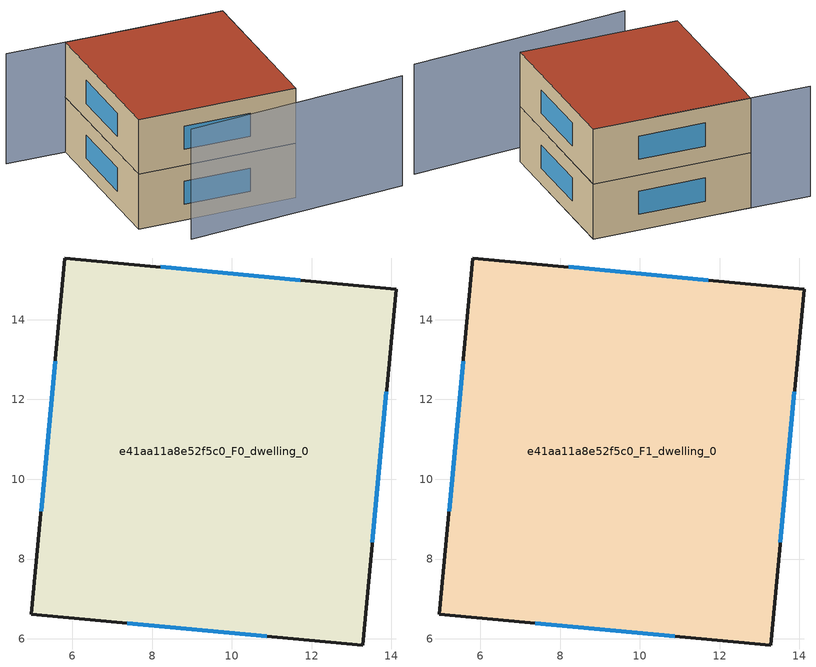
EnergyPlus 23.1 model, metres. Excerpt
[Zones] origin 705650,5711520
e41aa11a8e52f5c0_F0_dwelling_0
 floor ground (EU_floor_Construction): 14.12,14.77 13.28,5.85 4.98,6.61 5.82,15.54 z0
 wall outside (EU_wall_Construction): 13.28,5.85 14.12,14.77 5.82,15.54 4.98,6.61 13.28,5.85 z0:3
 window (EU_Window_Construction): 13.52,8.42 13.87,12.19 / 7.38,6.39 10.88,6.07 / 5.57,12.96 5.22,9.19 / 11.72,14.99 8.22,15.32 z0.87:2.13
e41aa11a8e52f5c0_F1_dwelling_0
 floor to e41aa11a8e52f5c0_F0_dwelling_0 (EU_floor_Construction): 14.12,14.77 13.28,5.85 4.98,6.61 5.82,15.54 z3
 wall outside (EU_wall_Construction): 13.28,5.85 14.12,14.77 5.82,15.54 4.98,6.61 13.28,5.85 z3:6
 window (EU_Window_Construction): 13.52,8.42 13.87,12.19 / 7.38,6.39 10.88,6.07 / 5.57,12.96 5.22,9.19 / 11.72,14.99 8.22,15.32 z3.87:5.13
 roof outside (EU_roof_Construction): 13.28,5.85 14.12,14.77 5.82,15.54 4.98,6.61 z6
shading: 6.72,4.47 18.42,4.49 / 10.88,15.05 2.69,15.84 z0:6
[Building]
EU S2 Campaign: North Axis=0; Terrain=City; Solar Distribution=FullExterior
[Site:Location]
London: Latitude=51.5; Longitude=-0.5; Time Zone=0; Elevation=25
[SizingPeriod:WeatherFileDays]
AnnualSizingPeriod: Begin Month=1; Begin Day of Month=1; End Month=12; End Day of Month=31; Day of Week for Start Day=Monday; Use Weather File Daylight Saving Period=No; Use Weather File Rain and Snow Indicators=No
[MATERIAL]
EU_InternalMass_Material: Roughness=MediumRough; Thickness=0.1; Conductivity=1; Density=1800; Specific Heat=900; Thermal Absorptance=0.9; Solar Absorptance=0.7; Visible Absorptance=0.7
[MATERIAL:NOMASS] Roughness=MediumRough; Thermal Absorptance=0.9; Solar Absorptance=0.7; Visible Absorptance=0.7
Name | Thermal Resistance
EU_wall_NoMass | 0.724719
EU_roof_NoMass | 2.98947
EU_floor_NoMass | 2.39157
[WINDOWMATERIAL:SIMPLEGLAZINGSYSTEM]
EU_Window_SimpleGlazing: UFactor=2.63425; Solar Heat Gain Coefficient=0.76; Visible Transmittance=0.76
[CONSTRUCTION]
EU_wall_Construction: EU_wall_NoMass
EU_roof_Construction: EU_roof_NoMass
EU_floor_Construction: EU_floor_NoMass
EU_Window_Construction: EU_Window_SimpleGlazing
EU_InternalMass_Construction: EU_InternalMass_Material
[ZONE] Type=1; Multiplier=1; Ceiling Height=autocalculate; Floor Area=autocalculate; Part of Total Floor Area=Yes
Name | Volume
e41aa11a8e52f5c0_F0_dwelling_0 | 224.191
e41aa11a8e52f5c0_F1_dwelling_0 | 224.19
[INTERNALMASS] Construction=EU_InternalMass_Construction; Surface Area=74.7302
Name | Zone or ZoneList
e41aa11a8e52f5c0_F0_dwelling_0_EU_InternalMass | e41aa11a8e52f5c0_F0_dwelling_0
e41aa11a8e52f5c0_F1_dwelling_0_EU_InternalMass | e41aa11a8e52f5c0_F1_dwelling_0
[OTHEREQUIPMENT] Fuel Type=Electricity; Design Level Calculation Method=Watts/Area; Power per Zone Floor Area=1; Fraction Latent=0; Fraction Radiant=0; Fraction Lost=0; Carbon Dioxide Generation Rate=0; EndUse Subcategory=EU_Step8_InternalGains
Name | Zone or ZoneList or Space or SpaceList | Schedule
EU_Step8_InternalGain_e41aa11a8e52f5c0_F0_dwelling_0_f000 | e41aa11a8e52f5c0_F0_dwelling_0 | EU_Step8_GainSchedule_e41aa11a8e52f5c0_F0_dwelling_0_f000
EU_Step8_InternalGain_e41aa11a8e52f5c0_F1_dwelling_0_f000 | e41aa11a8e52f5c0_F1_dwelling_0 | EU_Step8_GainSchedule_e41aa11a8e52f5c0_F1_dwelling_0_f000
[ZONEVENTILATION:DESIGNFLOWRATE] Schedule=EU_AlwaysOn; Design Flow Rate Calculation Method=AirChanges/Hour; Air Changes per Hour=0.418135; Ventilation Type=Natural; Fan Pressure Rise=0; Fan Total Efficiency=1; Constant Term Coefficient=1; Temperature Term Coefficient=0; Velocity Term Coefficient=0; Velocity Squared Term Coefficient=0; Minimum Indoor Temperature=-100; Maximum Indoor Temperature=100; Delta Temperature=-100; Minimum Outdoor Temperature=-100; Maximum Outdoor Temperature=100; Maximum Wind Speed=40
Name | Zone or ZoneList or Space or SpaceList
EU_ConstantAir_e41aa11a8e52f5c0_F0_dwelling_0 | e41aa11a8e52f5c0_F0_dwelling_0
EU_ConstantAir_e41aa11a8e52f5c0_F1_dwelling_0 | e41aa11a8e52f5c0_F1_dwelling_0
[HVACTEMPLATE:THERMOSTAT] Constant Heating Setpoint=20; Constant Cooling Setpoint=50
EU_HeatOnly_e41aa11a8e52f5c0_F0_dwelling_0; EU_HeatOnly_e41aa11a8e52f5c0_F1_dwelling_0
[HVACTEMPLATE:ZONE:IDEALLOADSAIRSYSTEM] System Availability Schedule=EU_AlwaysOn; Maximum Heating Supply Air Temperature=50; Minimum Cooling Supply Air Temperature=13; Maximum Heating Supply Air Humidity Ratio=0.0156; Minimum Cooling Supply Air Humidity Ratio=0.0077; Heating Limit=NoLimit; Cooling Limit=NoLimit; Heating Availability Schedule=EU_AlwaysOn; Cooling Availability Schedule=EU_CoolingOff; Dehumidification Control Type=ConstantSensibleHeatRatio; Cooling Sensible Heat Ratio=0.7; Dehumidification Setpoint=60; Humidification Control Type=None; Humidification Setpoint=30; Outdoor Air Method=None; Outdoor Air Flow Rate per Person=0.00944; Outdoor Air Flow Rate per Zone Floor Area=0; Outdoor Air Flow Rate per Zone=0; Demand Controlled Ventilation Type=None; Outdoor Air Economizer Type=NoEconomizer; Heat Recovery Type=None; Sensible Heat Recovery Effectiveness=0.7; Latent Heat Recovery Effectiveness=0.65
Name | Template Thermostat
e41aa11a8e52f5c0_F0_dwelling_0 | EU_HeatOnly_e41aa11a8e52f5c0_F0_dwelling_0
e41aa11a8e52f5c0_F1_dwelling_0 | EU_HeatOnly_e41aa11a8e52f5c0_F1_dwelling_0
[SIZING:ZONE] Zone Cooling Design Supply Air Temperature Input Method=SupplyAirTemperature; Zone Cooling Design Supply Air Temperature=13; Zone Heating Design Supply Air Temperature Input Method=SupplyAirTemperature; Zone Heating Design Supply Air Temperature=50; Zone Cooling Design Supply Air Humidity Ratio=0.008; Zone Heating Design Supply Air Humidity Ratio=0.008; Cooling Design Air Flow Method=DesignDay; Cooling Design Air Flow Rate=0; Cooling Minimum Air Flow per Zone Floor Area=0.000762; Cooling Minimum Air Flow=0; Cooling Minimum Air Flow Fraction=0.2; Heating Design Air Flow Method=DesignDay; Heating Design Air Flow Rate=0; Heating Maximum Air Flow per Zone Floor Area=0.002032; Heating Maximum Air Flow=0.141576; Heating Maximum Air Flow Fraction=0.3; Account for Dedicated Outdoor Air System=No; Dedicated Outdoor Air System Control Strategy=NeutralSupplyAir; Dedicated Outdoor Air Low Setpoint Temperature for Design=autosize; Dedicated Outdoor Air High Setpoint Temperature for Design=autosize; Zone Load Sizing Method=Sensible Load Only No Latent Load; Zone Latent Cooling Design Supply Air Humidity Ratio Input Method=HumidityRatioDifference; Zone Cooling Design Supply Air Humidity Ratio Difference=0.005; Zone Latent Heating Design Supply Air Humidity Ratio Input Method=HumidityRatioDifference; Zone Humidification Design Supply Air Humidity Ratio Difference=0.005
e41aa11a8e52f5c0_F0_dwelling_0; e41aa11a8e52f5c0_F1_dwelling_0
[SCHEDULE:CONSTANT]
Name | Hourly Value
EU_AlwaysOn | 1
EU_CoolingOff | 0
[SCHEDULE:FILE] Column Number=1; Rows to Skip at Top=0; Number of Hours of Data=8760; Column Separator=Comma; Interpolate to Timestep=No; Minutes per Item=60; Adjust Schedule for Daylight Savings=Yes
Name | File
EU_Step8_GainSchedule_e41aa11a8e52f5c0_F0_dwelling_0_f000 | ../../schedules/e41aa11a8e52f5c0/e41aa11a8e52f5c0_F0_dwelling_0_f000_gain.csv
EU_Step8_GainSchedule_e41aa11a8e52f5c0_F1_dwelling_0_f000 | ../../schedules/e41aa11a8e52f5c0/e41aa11a8e52f5c0_F1_dwelling_0_f000_gain.csv
